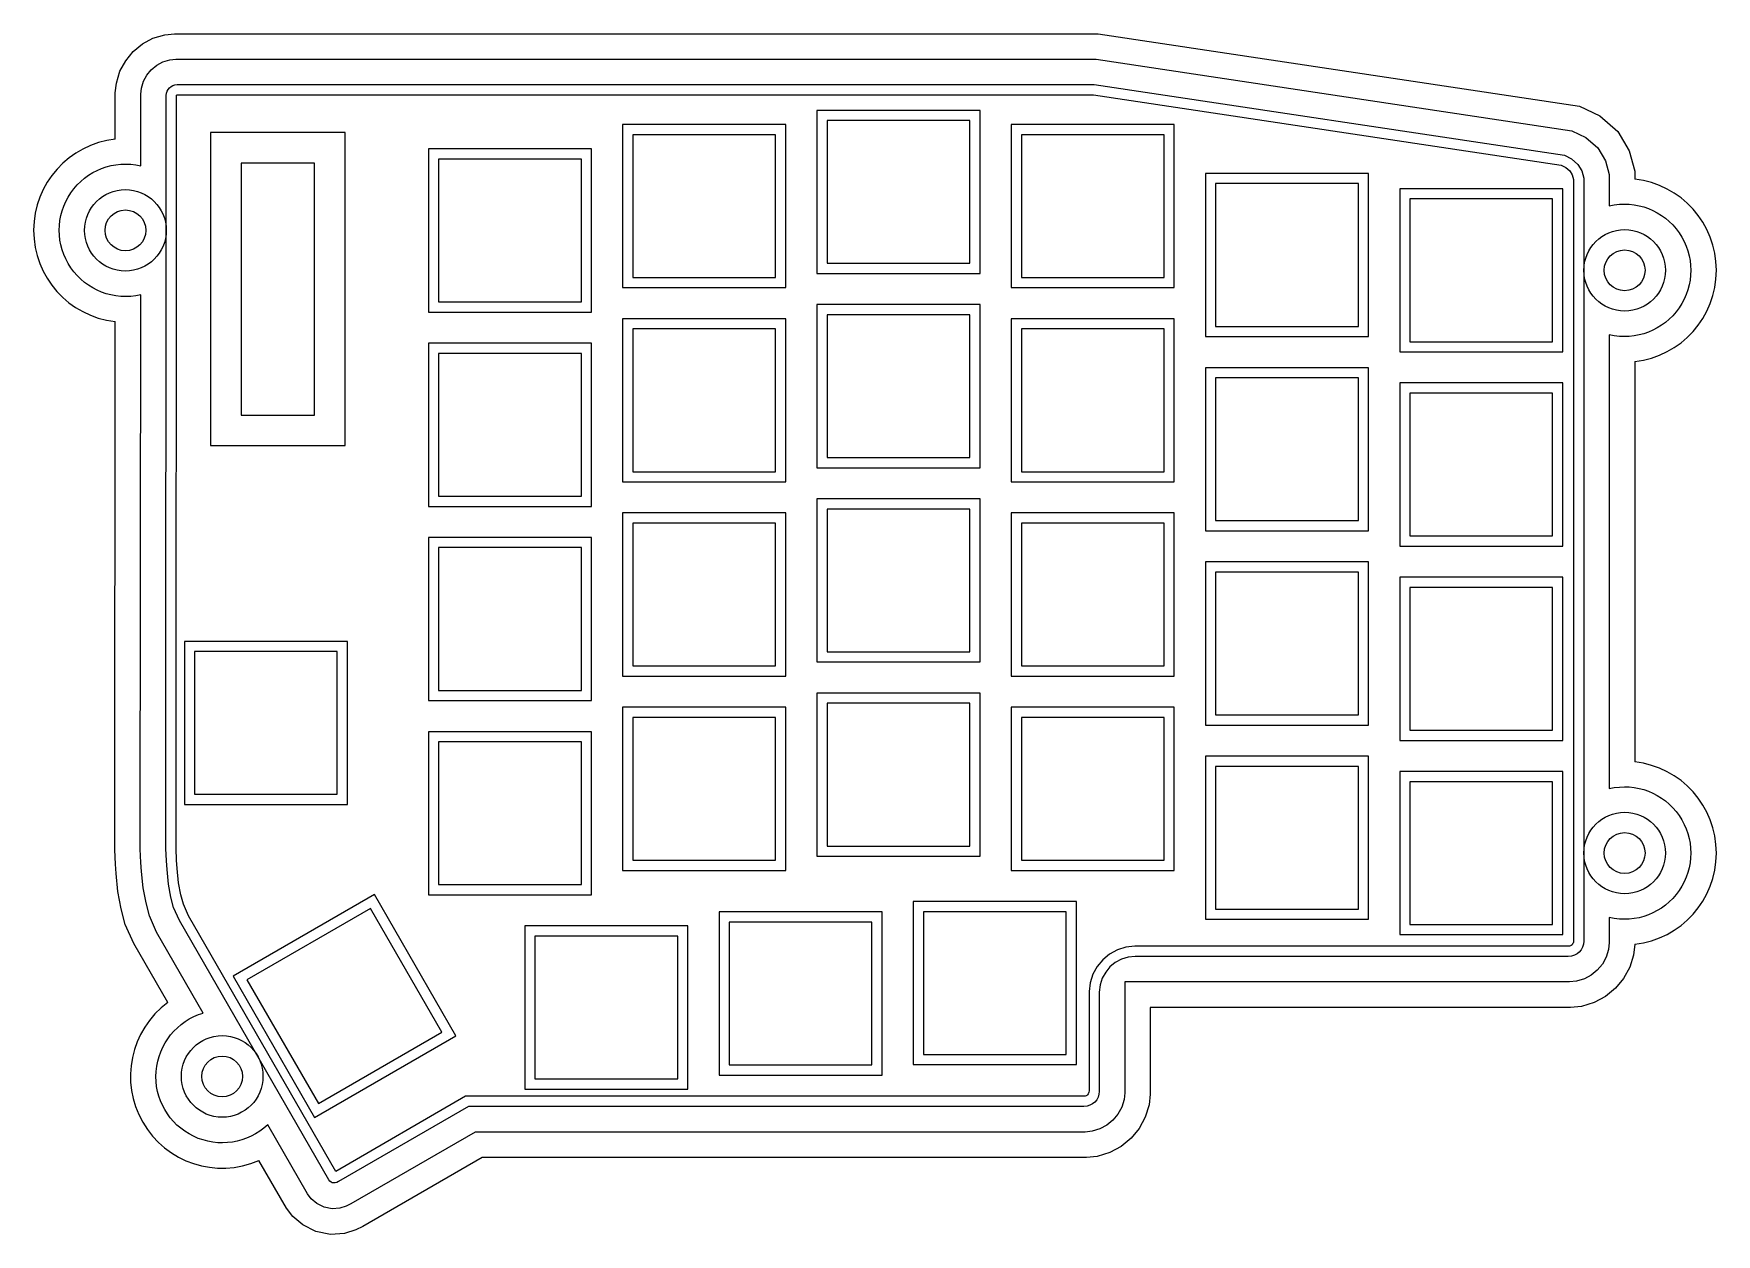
# Model space of a CAD drawing. Header units: millimetres. Extents: x 68 to 233, y -148 to -31.
import ezdxf

# ---------------------------------------------------------------- set-up
doc = ezdxf.new("R2010")
doc.units = ezdxf.units.MM
doc.layers.get('0').update_dxf_attribs({"linetype": 'CONTINUOUS'})

msp = doc.modelspace()

# ---------------------------------------------------------------- linework, layer by layer
for p, q in [((78.36, -31.7), (79.39, -31.14)), ((79.39, -31.14), (80.54, -30.79)), ((80.54, -30.79), (81.51, -30.69)), ((81.51, -30.69), (172.08, -30.69)), ((172.08, -30.69), (219.29, -37.79)), ((76.72, -33.34), (77.46, -32.45)), ((77.46, -32.45), (78.36, -31.7)), ((75.8, -35.53), (76.15, -34.38)), ((76.15, -34.38), (76.72, -33.34)), ((75.7, -36.49), (75.8, -35.53)), ((75.7, -41.03), (75.7, -36.49)), ((219.29, -37.79), (221.29, -38.76)), ((221.29, -38.76), (223.04, -40.29)), ((223.04, -40.29), (224.14, -42.17)), ((224.14, -42.17), (224.71, -44.16)), ((224.71, -44.16), (224.71, -44.96)), ((75.64, -110.75), (75.68, -58.92)), ((224.71, -62.84), (224.71, -102.11)), ((75.72, -112.15), (75.64, -110.75)), ((75.79, -113.06), (75.72, -112.15)), ((75.94, -114.82), (75.79, -113.06)), ((76.28, -116.51), (75.94, -114.82)), ((76.68, -118.05), (76.28, -116.51)), ((77.51, -119.93), (76.68, -118.05)), ((80.85, -125.71), (77.51, -119.93)), ((224.71, -119.99), (224.58, -121.05)), ((224.58, -121.05), (224.21, -122.23)), ((223.61, -123.34), (222.81, -124.31)), ((224.21, -122.23), (223.61, -123.34)), ((221.84, -125.11), (220.73, -125.71)), ((222.81, -124.31), (221.84, -125.11)), ((218.4, -126.19), (177.19, -126.19)), ((177.19, -126.19), (177.19, -134.7)), ((219.47, -126.1), (218.4, -126.19)), ((220.73, -125.71), (219.47, -126.1)), ((177.19, -134.7), (177.08, -135.73)), ((176.7, -136.94), (176.1, -138.05)), ((177.08, -135.73), (176.7, -136.94)), ((176.1, -138.05), (175.31, -139.02)), ((174.34, -139.82), (173.23, -140.41)), ((175.31, -139.02), (174.34, -139.82)), ((92.47, -145.89), (89.78, -141.21)), ((111.66, -140.91), (99.98, -147.67)), ((170.94, -140.91), (111.66, -140.91)), ((172, -140.8), (170.94, -140.91)), ((173.23, -140.41), (172, -140.8)), ((93.1, -146.7), (92.47, -145.89)), ((94.08, -147.53), (93.1, -146.7)), ((95.36, -148.16), (94.08, -147.53)), ((96.79, -148.45), (95.36, -148.16)), ((98.16, -148.36), (96.79, -148.45)), ((99.28, -148.02), (98.16, -148.36)), ((99.98, -147.67), (99.28, -148.02))]:
    msp.add_line(p, q)
msp.add_lwpolyline([(218.54, -40.21), (219.9, -40.86), (221.09, -41.9), (221.82, -43.16), (222.21, -44.51), (222.21, -47.58, -1.264911), (222.21, -60.22), (222.21, -104.73, -1.264911), (222.21, -117.37), (222.21, -119.84), (222.12, -120.52), (221.9, -121.25), (221.53, -121.94), (221.03, -122.53), (220.44, -123.02), (219.76, -123.39), (218.99, -123.63), (218.29, -123.69), (174.69, -123.69), (174.69, -134.56), (174.62, -135.22), (174.39, -135.97), (174.02, -136.65), (173.53, -137.24), (172.94, -137.73), (172.25, -138.1), (171.5, -138.34), (170.82, -138.41), (110.99, -138.41), (98.79, -145.47), (98.35, -145.69), (97.71, -145.88), (96.95, -145.93), (96.17, -145.77), (95.47, -145.43), (94.92, -144.96), (94.55, -144.49), (90.64, -137.7, -1.264911), (84.32, -126.74), (79.74, -118.8), (79.05, -117.22), (78.72, -115.94), (78.42, -114.46), (78.28, -112.85), (78.21, -111.98), (78.14, -110.68), (78.19, -56.3, -1.264911), (78.2, -43.65), (78.2, -36.62), (78.26, -36.03), (78.47, -35.36), (78.8, -34.75), (79.23, -34.22), (79.76, -33.79), (80.37, -33.46), (81.04, -33.25), (81.63, -33.19), (171.89, -33.19)], format="xyb", close=True)
for points in [[(80.7, -36.74), (80.72, -36.53), (80.78, -36.33), (80.88, -36.15), (81.01, -36), (81.16, -35.87), (81.34, -35.77), (81.54, -35.71), (81.75, -35.69), (171.7, -35.69), (217.8, -42.62), (218.51, -42.97), (219.13, -43.51), (219.5, -44.15), (219.71, -44.86), (219.71, -119.69), (219.67, -120), (219.58, -120.28), (219.44, -120.53), (219.26, -120.76), (219.04, -120.94), (218.78, -121.08), (218.5, -121.17), (218.18, -121.19), (175.72, -121.19), (175.01, -121.27), (174.36, -121.47), (173.76, -121.79), (173.24, -122.22), (172.82, -122.74), (172.49, -123.33), (172.29, -123.99), (172.19, -124.7), (172.19, -134.43), (172.16, -134.71), (172.07, -134.99), (171.94, -135.24), (171.75, -135.47), (171.53, -135.65), (171.28, -135.79), (171, -135.88), (170.69, -135.91), (110.32, -135.91), (97.59, -143.27), (97.43, -143.36), (97.27, -143.4), (97.12, -143.41), (96.98, -143.39), (96.85, -143.32), (96.74, -143.22), (96.63, -143.09), (81.98, -117.67), (81.42, -116.39), (81.15, -115.38), (80.9, -114.11), (80.77, -112.65), (80.71, -111.82), (80.64, -110.62)], [(171.04, -134.76), (170.97, -134.82), (170.89, -134.86), (170.8, -134.89), (170.64, -134.9), (110.05, -134.9), (97.32, -142.28), (82.87, -117.21), (82.37, -116.06), (82.13, -115.15), (81.89, -113.97), (81.77, -112.57), (81.71, -111.76), (81.65, -110.59), (81.7, -36.8), (81.71, -36.73), (81.71, -36.72), (81.71, -36.72), (81.72, -36.71), (81.73, -36.7), (81.73, -36.7), (81.74, -36.7), (81.8, -36.69), (171.63, -36.69), (217.5, -43.59), (217.96, -43.81), (218.35, -44.15), (218.57, -44.54), (218.7, -45), (218.7, -119.62), (218.69, -119.79), (218.65, -119.89), (218.61, -119.97), (218.55, -120.05), (218.48, -120.11), (218.39, -120.15), (218.31, -120.18), (218.14, -120.19), (175.67, -120.19), (174.81, -120.28), (173.97, -120.54), (173.2, -120.96), (172.53, -121.51), (171.98, -122.17), (171.57, -122.94), (171.31, -123.77), (171.19, -124.63), (171.19, -134.37), (171.18, -134.5), (171.15, -134.6), (171.1, -134.68)], [(125.45, -55.6), (141.45, -55.6), (141.45, -39.6), (125.45, -39.6)], [(160.5, -38.21), (144.5, -38.21), (144.5, -54.21), (160.5, -54.21)], [(145.5, -39.21), (145.5, -53.21), (159.5, -53.21), (159.5, -39.21)], [(163.55, -55.6), (179.55, -55.6), (179.55, -39.6), (163.55, -39.6)], [(98.23, -71.09), (98.23, -40.39), (85.03, -40.39), (85.03, -71.09)], [(140.45, -40.6), (126.45, -40.6), (126.45, -54.6), (140.45, -54.6)], [(178.55, -54.6), (178.55, -40.6), (164.55, -40.6), (164.55, -54.6)], [(106.4, -42), (106.4, -58), (122.4, -58), (122.4, -42)], [(95.23, -68.09), (95.23, -43.39), (88.03, -43.39), (88.03, -68.09)], [(107.4, -57), (121.4, -57), (121.4, -43), (107.4, -43)], [(182.6, -60.4), (198.6, -60.4), (198.6, -44.4), (182.6, -44.4)], [(183.6, -59.4), (197.6, -59.4), (197.6, -45.4), (183.6, -45.4)], [(217.65, -61.9), (217.65, -45.9), (201.65, -45.9), (201.65, -61.9)], [(216.65, -60.9), (216.65, -46.9), (202.65, -46.9), (202.65, -60.9)], [(160.5, -73.26), (160.5, -57.26), (144.5, -57.26), (144.5, -73.26)], [(141.45, -58.65), (125.45, -58.65), (125.45, -74.65), (141.45, -74.65)], [(145.5, -72.26), (159.5, -72.26), (159.5, -58.26), (145.5, -58.26)], [(163.55, -58.65), (163.55, -74.65), (179.55, -74.65), (179.55, -58.65)], [(122.4, -61.05), (106.4, -61.05), (106.4, -77.05), (122.4, -77.05)], [(140.45, -73.65), (140.45, -59.65), (126.45, -59.65), (126.45, -73.65)], [(164.55, -73.65), (178.55, -73.65), (178.55, -59.65), (164.55, -59.65)], [(121.4, -62.05), (107.4, -62.05), (107.4, -76.05), (121.4, -76.05)], [(198.6, -63.45), (182.6, -63.45), (182.6, -79.45), (198.6, -79.45)], [(197.6, -78.45), (197.6, -64.45), (183.6, -64.45), (183.6, -78.45)], [(201.65, -80.95), (217.65, -80.95), (217.65, -64.95), (201.65, -64.95)], [(216.65, -79.95), (216.65, -65.95), (202.65, -65.95), (202.65, -79.95)], [(144.5, -92.31), (160.5, -92.31), (160.5, -76.31), (144.5, -76.31)], [(159.5, -77.31), (145.5, -77.31), (145.5, -91.31), (159.5, -91.31)], [(125.45, -93.7), (141.45, -93.7), (141.45, -77.7), (125.45, -77.7)], [(140.45, -78.7), (126.45, -78.7), (126.45, -92.7), (140.45, -92.7)], [(179.55, -77.7), (163.55, -77.7), (163.55, -93.7), (179.55, -93.7)], [(164.55, -92.7), (178.55, -92.7), (178.55, -78.7), (164.55, -78.7)], [(106.4, -96.1), (122.4, -96.1), (122.4, -80.1), (106.4, -80.1)], [(107.4, -81.1), (107.4, -95.1), (121.4, -95.1), (121.4, -81.1)], [(182.6, -98.5), (198.6, -98.5), (198.6, -82.5), (182.6, -82.5)], [(183.6, -83.5), (183.6, -97.5), (197.6, -97.5), (197.6, -83.5)], [(217.65, -100), (217.65, -84), (201.65, -84), (201.65, -100)], [(216.65, -99), (216.65, -85), (202.65, -85), (202.65, -99)], [(82.47, -106.29), (98.47, -106.29), (98.47, -90.29), (82.47, -90.29)], [(83.47, -105.29), (97.47, -105.29), (97.47, -91.29), (83.47, -91.29)], [(144.5, -95.36), (144.5, -111.36), (160.5, -111.36), (160.5, -95.36)], [(141.45, -96.75), (125.45, -96.75), (125.45, -112.75), (141.45, -112.75)], [(145.5, -96.36), (145.5, -110.36), (159.5, -110.36), (159.5, -96.36)], [(163.55, -112.75), (179.55, -112.75), (179.55, -96.75), (163.55, -96.75)], [(140.45, -97.75), (126.45, -97.75), (126.45, -111.75), (140.45, -111.75)], [(164.55, -97.75), (164.55, -111.75), (178.55, -111.75), (178.55, -97.75)], [(106.4, -115.15), (122.4, -115.15), (122.4, -99.15), (106.4, -99.15)], [(107.4, -100.15), (107.4, -114.15), (121.4, -114.15), (121.4, -100.15)], [(198.6, -101.55), (182.6, -101.55), (182.6, -117.55), (198.6, -117.55)], [(197.6, -102.55), (183.6, -102.55), (183.6, -116.55), (197.6, -116.55)], [(217.65, -119.05), (217.65, -103.05), (201.65, -103.05), (201.65, -119.05)], [(216.65, -118.05), (216.65, -104.05), (202.65, -104.05), (202.65, -118.05)], [(87.24, -123.12), (95.24, -136.98), (109.1, -128.98), (101.1, -115.12)], [(95.61, -135.61), (107.73, -128.61), (100.73, -116.49), (88.61, -123.49)], [(150.9, -132.83), (150.9, -116.83), (134.9, -116.83), (134.9, -132.83)], [(169.95, -131.8), (169.95, -115.8), (153.95, -115.8), (153.95, -131.8)], [(154.95, -130.8), (168.95, -130.8), (168.95, -116.8), (154.95, -116.8)], [(131.85, -134.2), (131.85, -118.2), (115.85, -118.2), (115.85, -134.2)], [(135.9, -117.83), (135.9, -131.83), (149.9, -131.83), (149.9, -117.83)], [(130.85, -119.2), (116.85, -119.2), (116.85, -133.2), (130.85, -133.2)]]:
    msp.add_lwpolyline(points, close=True)
for centre, radius in [((76.69, -49.98), 4), ((76.69, -49.98), 2), ((223.71, -53.9), 4), ((223.71, -53.9), 2), ((223.71, -111.05), 4), ((223.71, -111.05), 2), ((86.18, -132.96), 4), ((86.18, -132.96), 2)]:
    msp.add_circle(centre, radius)
for centre, start, end in [((76.69, -49.98), 96.3365, 263.5777), ((223.71, -53.9), -83.6206, 83.6206), ((223.71, -111.05), -83.6268, 83.6206), ((86.18, -132.96), 126.3343, 293.5755)]:
    msp.add_arc(centre, 9, start, end)

doc.saveas('drawing.dxf')
